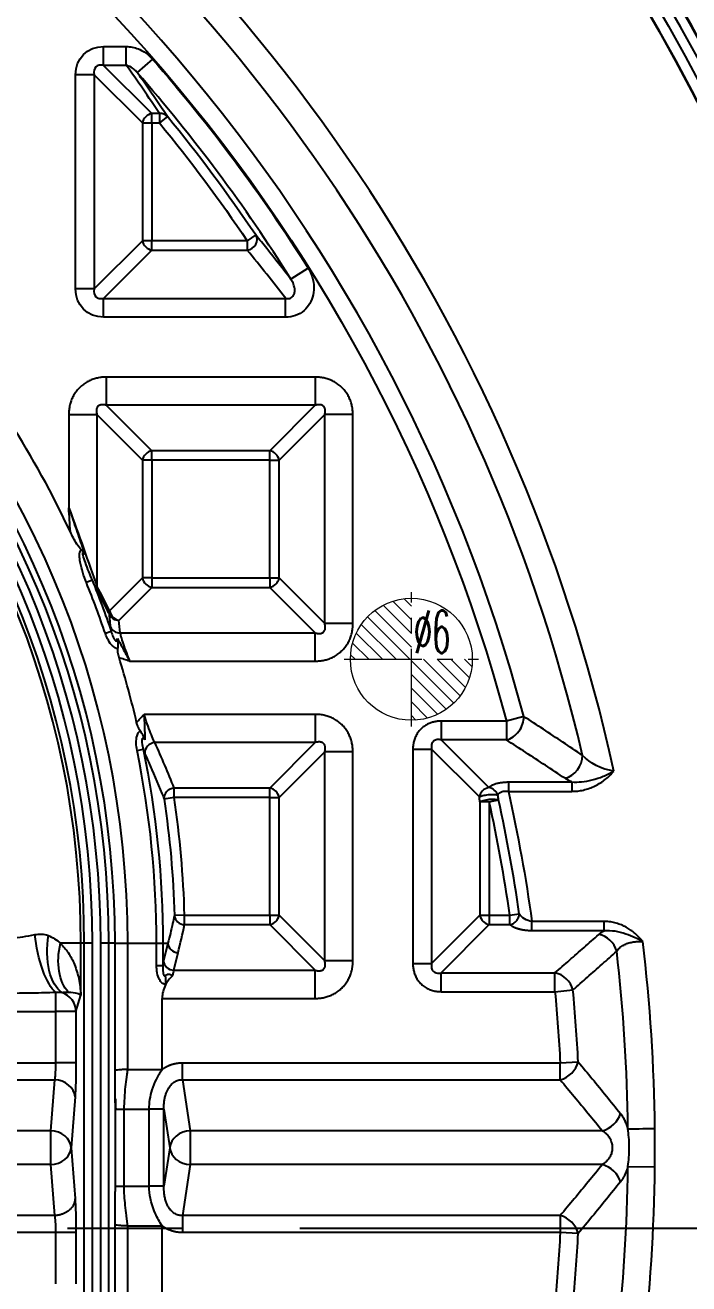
# Model space of a CAD drawing. Header units: millimetres. Extents: x 2595 to 3308, y 1499 to 1823.
# Drawn here: x 2810 to 2842.7, y 1660.5 to 1722.5 of the extents above; entities that cross this region are included whole.
import ezdxf
from ezdxf.lldxf.tags import DXFTag

# ---------------------------------------------------------------- set-up
doc = ezdxf.new("R2010")
doc.units = ezdxf.units.MM
doc.linetypes.add('CENTER', pattern=[2, 1.25, -0.25, 0.25, -0.25])
doc.layers.add('5', color=7, linetype='Continuous', true_color=0xffffff)
doc.layers.add('epin', color=13, linetype='Continuous', lineweight=9)
doc.styles.add('TXT05', font='txt.shx', dxfattribs={"width": 0.5, "bigfont": 'gbcbig.shx'})
tags = doc.linetypes.add('DASHED', pattern=[25.72, 12.86, -12.86]).pattern_tags.tags
tags[6:7] = [DXFTag(74, 4), DXFTag(75, 0), DXFTag(340, '0'), DXFTag(46, 0.0), DXFTag(50, 0.0), DXFTag(44, 0.0), DXFTag(45, 0.0)]
tags[4:5] = [DXFTag(74, 4), DXFTag(75, 0), DXFTag(340, '0'), DXFTag(46, 0.0), DXFTag(50, 0.0), DXFTag(44, 0.0), DXFTag(45, 0.0)]

# ---------------------------------------------------------------- blocks, each defined once
blk = doc.blocks.new('epin_ejp_6')
at = {"layer": 'epin'}
h = blk.add_hatch(dxfattribs=at)
h.set_pattern_fill('_ANSI31', color=123, scale=0.15, angle=90, style=0)
h.set_pattern_definition([(135, (-2656.51364, 153.2396), (-0.336759605, -0.336759605), [])])
h.paths.add_polyline_path([(0, 3, 0.414214), (-3, 0), (0, 0)])
h.paths.add_polyline_path([(3, 0), (0, 0), (0, -3, 0.414214)])
at = {"layer": 'epin', "color": 1, "linetype": 'CENTER', "ltscale": 3.048}
for p, q in [((0, -3.3), (0, 3.3)), ((-3.3, 0), (3.3, 0))]:
    blk.add_line(p, q, dxfattribs=at)
at = {"layer": 'epin'}
blk.add_circle((0, 0), 3, dxfattribs=at)
at = {"layer": 'epin', "color": 6, "style": 'TXT05', "width": 0.5}
blk.add_text('%%c6', height=2.1, dxfattribs=at).set_placement((0.12, 0.3))

msp = doc.modelspace()

# ---------------------------------------------------------------- linework, layer by layer
at = {"layer": '5', "color": 7, "linetype": 'Continuous'}
for p, q in [((2813.86, 1720.49), (2813.86, 1721.414)), ((2813.86, 1721.414), (2814.972, 1721.414)), ((2814.972, 1720.49), (2814.972, 1721.414)), ((2814.972, 1720.49), (2813.86, 1720.49)), ((2816.235, 1718.116), (2813.86, 1720.49)), ((2816.265, 1720.798), (2815.509, 1720.137)), ((2813.398, 1720.028), (2812.474, 1720.028)), ((2812.474, 1709.485), (2812.474, 1720.028)), ((2813.398, 1720.028), (2813.398, 1709.485)), ((2813.398, 1720.028), (2815.772, 1717.654)), ((2816.235, 1717.654), (2816.235, 1718.116)), ((2816.608, 1718.116), (2816.235, 1718.116)), ((2816.608, 1718.116), (2816.608, 1717.654)), ((2816.997, 1717.972), (2816.608, 1717.654)), ((2815.772, 1717.654), (2815.772, 1711.859)), ((2815.772, 1717.654), (2816.235, 1717.654)), ((2816.235, 1717.654), (2816.235, 1711.859)), ((2816.235, 1717.654), (2816.608, 1717.654)), ((2815.772, 1711.859), (2813.398, 1709.485)), ((2816.235, 1711.859), (2815.772, 1711.859)), ((2816.235, 1711.397), (2816.235, 1711.859)), ((2820.927, 1711.859), (2816.235, 1711.859)), ((2821.343, 1712.141), (2820.927, 1711.859)), ((2820.927, 1711.859), (2820.927, 1711.397)), ((2813.86, 1709.023), (2816.235, 1711.397)), ((2816.235, 1711.397), (2820.927, 1711.397)), ((2823.921, 1710.508), (2823.07, 1709.974)), ((2813.398, 1709.485), (2812.474, 1709.485)), ((2813.86, 1709.023), (2822.815, 1709.023)), ((2813.86, 1708.098), (2813.86, 1709.023)), ((2822.815, 1708.098), (2822.815, 1709.023)), ((2822.815, 1708.098), (2813.86, 1708.098)), ((2813.991, 1705.147), (2813.991, 1703.76)), ((2824.273, 1705.147), (2813.991, 1705.147)), ((2824.273, 1705.147), (2824.273, 1703.76)), ((2813.991, 1703.76), (2816.235, 1701.517)), ((2824.273, 1703.76), (2813.991, 1703.76)), ((2824.273, 1703.76), (2822.029, 1701.517)), ((2812.143, 1703.298), (2813.529, 1703.298)), ((2813.529, 1703.298), (2813.529, 1694.87)), ((2813.529, 1703.298), (2815.772, 1701.055)), ((2824.735, 1703.298), (2822.492, 1701.055)), ((2824.735, 1693.017), (2824.735, 1703.298)), ((2826.121, 1703.298), (2824.735, 1703.298)), ((2826.121, 1693.017), (2826.121, 1703.298)), ((2816.235, 1701.055), (2815.772, 1701.055)), ((2815.772, 1701.055), (2815.772, 1695.26)), ((2816.235, 1701.055), (2816.235, 1701.517)), ((2822.029, 1701.517), (2816.235, 1701.517)), ((2822.029, 1701.055), (2816.235, 1701.055)), ((2816.235, 1701.055), (2816.235, 1695.26)), ((2822.029, 1701.055), (2822.029, 1701.517)), ((2822.029, 1695.26), (2822.029, 1701.055)), ((2822.029, 1701.055), (2822.492, 1701.055)), ((2822.492, 1695.26), (2822.492, 1701.055)), ((2813.295, 1695.153), (2813.009, 1695.037)), ((2814.153, 1693.641), (2815.772, 1695.26)), ((2816.235, 1695.26), (2815.772, 1695.26)), ((2816.235, 1695.26), (2822.029, 1695.26)), ((2816.235, 1695.26), (2816.235, 1694.798)), ((2822.029, 1695.26), (2822.029, 1694.798)), ((2822.029, 1695.26), (2822.492, 1695.26)), ((2824.735, 1693.017), (2822.492, 1695.26)), ((2814.616, 1693.179), (2816.235, 1694.798)), ((2816.235, 1694.798), (2822.029, 1694.798)), ((2824.273, 1692.555), (2822.029, 1694.798)), ((2826.121, 1693.017), (2824.735, 1693.017)), ((2814.235, 1692.623), (2813.943, 1692.524)), ((2814.673, 1692.555), (2824.273, 1692.555)), ((2824.273, 1691.168), (2824.273, 1692.555)), ((2815.136, 1691.168), (2824.273, 1691.168)), ((2824.273, 1688.548), (2815.846, 1688.548)), ((2824.273, 1688.548), (2824.273, 1687.161)), ((2830.459, 1688.216), (2830.459, 1687.292)), ((2833.676, 1688.216), (2830.459, 1688.216)), ((2834.534, 1688.445), (2833.676, 1688.216)), ((2833.676, 1688.216), (2833.676, 1687.292)), ((2815.502, 1686.77), (2815.803, 1686.832)), ((2824.273, 1687.161), (2816.384, 1687.161)), ((2824.273, 1687.161), (2822.029, 1684.918)), ((2829.073, 1686.83), (2829.997, 1686.83)), ((2829.073, 1686.83), (2829.073, 1676.287)), ((2832.345, 1684.482), (2829.997, 1686.83)), ((2829.997, 1686.83), (2829.997, 1676.287)), ((2833.676, 1687.292), (2830.459, 1687.292)), ((2832.807, 1684.944), (2830.459, 1687.292)), ((2824.735, 1686.699), (2822.492, 1684.456)), ((2824.735, 1676.418), (2824.735, 1686.699)), ((2826.121, 1686.699), (2824.735, 1686.699)), ((2826.121, 1676.418), (2826.121, 1686.699)), ((2822.029, 1684.918), (2817.331, 1684.918)), ((2817.331, 1684.456), (2817.331, 1684.918)), ((2822.029, 1684.456), (2822.029, 1684.918)), ((2833.775, 1685.221), (2833.775, 1684.758)), ((2817.331, 1684.456), (2816.836, 1684.382)), ((2822.029, 1684.456), (2817.331, 1684.456)), ((2822.029, 1684.456), (2822.492, 1684.456)), ((2822.029, 1678.661), (2822.029, 1684.456)), ((2822.492, 1678.661), (2822.492, 1684.456)), ((2832.834, 1684.243), (2833.291, 1684.343)), ((2833.775, 1684.758), (2836.892, 1684.758)), ((2832.834, 1684.243), (2832.371, 1684.243)), ((2832.371, 1684.243), (2832.371, 1678.661)), ((2832.834, 1684.243), (2832.834, 1678.661)), ((2833.847, 1678.661), (2834.311, 1678.728)), ((2817.841, 1678.661), (2817.341, 1678.647)), ((2817.841, 1678.199), (2817.841, 1678.661)), ((2817.841, 1678.661), (2822.029, 1678.661)), ((2817.841, 1678.199), (2822.029, 1678.199)), ((2822.029, 1678.661), (2822.492, 1678.661)), ((2822.029, 1678.661), (2822.029, 1678.199)), ((2824.273, 1675.956), (2822.029, 1678.199)), ((2824.735, 1676.418), (2822.492, 1678.661)), ((2829.997, 1676.287), (2832.371, 1678.661)), ((2830.459, 1675.825), (2832.834, 1678.199)), ((2832.371, 1678.661), (2832.834, 1678.661)), ((2832.834, 1678.661), (2833.847, 1678.661)), ((2832.834, 1678.661), (2832.834, 1678.199)), ((2832.834, 1678.199), (2833.847, 1678.199)), ((2833.847, 1678.199), (2833.847, 1678.661)), ((2838.483, 1678.358), (2834.932, 1678.358)), ((2838.483, 1677.896), (2834.932, 1677.896)), ((2812.739, 1677.283), (2811.737, 1677.283)), ((2812.739, 1674.735), (2812.739, 1677.283)), ((2812.908, 1677.283), (2812.739, 1677.283)), ((2813.31, 1677.283), (2812.908, 1677.283)), ((2812.908, 1633.019), (2812.908, 1677.283)), ((2813.31, 1633.019), (2813.31, 1677.283)), ((2813.713, 1633.019), (2813.713, 1677.283)), ((2814.115, 1677.283), (2813.713, 1677.283)), ((2814.42, 1677.283), (2814.115, 1677.283)), ((2814.115, 1633.019), (2814.115, 1677.283)), ((2814.42, 1671.015), (2814.42, 1677.283)), ((2816.461, 1676.185), (2816.461, 1677.283)), ((2816.769, 1677.283), (2816.769, 1676.185)), ((2816.769, 1677.283), (2817.023, 1677.283)), ((2817.023, 1677.283), (2816.812, 1676.418)), ((2817.312, 1675.956), (2817.524, 1676.821)), ((2826.121, 1676.418), (2824.735, 1676.418)), ((2829.073, 1676.287), (2829.997, 1676.287)), ((2816.461, 1676.185), (2816.769, 1676.185)), ((2817.312, 1675.956), (2824.273, 1675.956)), ((2824.273, 1674.569), (2824.273, 1675.956)), ((2830.459, 1675.825), (2836.066, 1675.825)), ((2830.459, 1674.9), (2830.459, 1675.825)), ((2836.066, 1674.9), (2836.066, 1675.825)), ((2811.493, 1674.873), (2811.493, 1673.924)), ((2812.498, 1673.924), (2812.739, 1674.735)), ((2816.734, 1674.57), (2824.273, 1674.569)), ((2816.738, 1671.076), (2816.738, 1674.57)), ((2830.459, 1674.9), (2836.066, 1674.9)), ((2836.066, 1674.9), (2836.95, 1674.984)), ((2807.154, 1673.924), (2811.493, 1673.924)), ((2812.498, 1673.924), (2811.493, 1673.924)), ((2811.493, 1673.924), (2811.493, 1671.4)), ((2812.498, 1673.924), (2812.498, 1671.4)), ((2807.154, 1671.4), (2811.493, 1671.4)), ((2817.731, 1671.4), (2836.322, 1671.4)), ((2817.731, 1670.565), (2817.731, 1671.4)), ((2836.322, 1671.4), (2837.209, 1671.446)), ((2836.322, 1670.565), (2836.322, 1671.4)), ((2807.2, 1670.565), (2811.447, 1670.565)), ((2811.447, 1670.565), (2811.251, 1668.058)), ((2817.731, 1670.565), (2836.322, 1670.565)), ((2817.731, 1670.565), (2818.123, 1668.058)), ((2812.451, 1669.73), (2812.256, 1667.223)), ((2814.435, 1665.328), (2814.435, 1669.133)), ((2814.867, 1665.328), (2814.867, 1669.118)), ((2816.826, 1669.118), (2816.106, 1669.118)), ((2816.107, 1665.328), (2816.107, 1669.118)), ((2816.826, 1665.328), (2816.826, 1669.118)), ((2816.826, 1669.118), (2817.122, 1667.223)), ((2811.251, 1668.058), (2807.396, 1668.058)), ((2811.251, 1668.058), (2811.251, 1666.388)), ((2838.396, 1668.058), (2818.123, 1668.058)), ((2818.123, 1668.058), (2818.123, 1666.388)), ((2812.256, 1667.223), (2812.451, 1664.716)), ((2817.122, 1667.223), (2816.826, 1665.328)), ((2811.251, 1666.388), (2807.396, 1666.388)), ((2811.251, 1666.388), (2811.447, 1663.881)), ((2818.123, 1666.388), (2817.731, 1663.881)), ((2838.396, 1666.388), (2818.123, 1666.388)), ((2839.652, 1666.295), (2840.984, 1666.28)), ((2816.826, 1665.328), (2816.106, 1665.328)), ((2811.447, 1663.881), (2807.2, 1663.881)), ((2836.322, 1663.881), (2817.731, 1663.881)), ((2817.731, 1663.881), (2817.731, 1663.046)), ((2836.322, 1663.881), (2836.322, 1663.046)), ((2814.42, 1633.019), (2814.42, 1663.427)), ((2815.044, 1633.019), (2815.044, 1663.369)), ((2816.738, 1659.591), (2816.738, 1663.369)), ((2811.493, 1663.045), (2807.154, 1663.045)), ((2811.493, 1663.045), (2811.493, 1660.522)), ((2812.498, 1663.046), (2812.498, 1660.522)), ((2836.322, 1663.046), (2817.731, 1663.046)), ((2837.209, 1663), (2836.322, 1663.046))]:
    msp.add_line(p, q, dxfattribs=at)
at = {"layer": '5', "color": 1, "linetype": 'CENTER', "ltscale": 22.850574}
msp.add_line((2594.999, 1663.259), (2914.999, 1663.259), dxfattribs=at)
at = {"layer": '5', "color": 7, "linetype": 'Continuous'}
for centre, radius, start, end in [((2754.999, 1673.259), 100.6, 305.96599, 77.45703), ((2754.999, 1673.259), 100.123, 314.0269, 77.45703), ((2754.999, 1673.259), 99.119, 314.03149, 77.76073), ((2754.999, 1667.223), 82.318, 14.94026, 67.99226), ((2754.999, 1667.223), 85.99, 12.44405, 56.71631), ((2754.999, 1667.223), 84.657, 13.18178, 57.19161), ((2769.083, 1677.283), 45.96, 0, 90), ((2769.083, 1677.283), 45.336, 0, 90), ((2769.083, 1677.283), 45.032, 0, 90), ((2769.083, 1677.283), 44.63, 0, 90), ((2769.083, 1677.283), 44.226, 0, 90), ((2769.083, 1677.283), 43.824, 0, 90), ((2769.083, 1677.283), 43.656, 0, 90), ((2754.999, 1667.223), 80.382, 32.1306, 41.16873), ((2754.999, 1667.223), 80.119, 34.09967, 39.30282), ((2769.083, 1677.283), 47.654, 25.14605, 39.93431), ((2769.083, 1677.283), 47.378, 18.76495, 22.00801), ((2769.083, 1677.283), 47.654, 13.17206, 17.15874), ((2769.083, 1677.283), 47.378, 360, 11.5515), ((2769.083, 1677.283), 48.777, 1.61892, 8.45631), ((2754.999, 1667.223), 80.142, 8.25401, 12.33487), ((2754.999, 1667.223), 79.673, 8.25401, 12.33487), ((2754.999, 1667.223), 84.657, 0.62819, 6.55867), ((2754.999, 1667.223), 85.99, 0.62819, 6.77313), ((2754.999, 1667.223), 82.318, 2.94061, 5.41014), ((2754.999, 1667.223), 84.657, 353.44133, 359.3718), ((2754.999, 1667.223), 85.99, 353.22687, 359.37181), ((2754.999, 1667.223), 82.318, 354.58986, 357.05939)]:
    msp.add_arc(centre, radius, start, end, dxfattribs=at)
at = {"layer": '5', "color": 7, "linetype": 'DASHED'}
for radius, start in [(100.625, 313.7537), (100.626, 313.76319)]:
    msp.add_arc((2754.999, 1673.259), radius, start, 77.45703, dxfattribs=at)
at = {"layer": '5', "color": 7, "linetype": 'Continuous', "extrusion": (0, 0, -1)}
for centre, radius, start, end in [((-2754.999, 1673.259), 99.621, 102.23927, 225.978), ((-2754.999, 1673.259), 99.091, 102.25479, 225.95274), ((-2754.999, 1667.223), 81.429, 111.93989, 165.05974), ((-2754.999, 1667.223), 81.386, 138.83127, 147.8694), ((-2754.999, 1667.223), 79.617, 140.69718, 145.90033), ((-2769.083, 1677.283), 47.686, 157.99199, 161.23505), ((-2769.083, 1677.283), 47.686, 168.4485, 180), ((-2769.083, 1677.283), 48.277, 171.54369, 178.38108), ((-2754.999, 1667.223), 80.704, 167.45056, 172.06909), ((-2754.999, 1667.223), 81.429, 174.58986, 177.05939), ((-2754.999, 1667.223), 81.429, 182.94061, 185.41014)]:
    msp.add_arc(centre, radius, start, end, dxfattribs=at)
for centre, major_axis in [((2814.116, 1719.772), (1.249, -1.249)), ((2814.116, 1709.741), (1.249, 1.249))]:
    msp.add_ellipse(centre, major_axis=major_axis, ratio=0.854588, start_param=2.434441, end_param=3.848744, dxfattribs=at)
at = {"layer": '5', "color": 7, "linetype": 'Continuous'}
for centre, major_axis, ratio, start_param, end_param in [((2814.116, 1719.772), (0.641, -0.641), 0.555158, 2.434441, 3.848744), ((2754.999, 1676.781), (0, -74.576), 0.992534, 2.158285, 2.197042), ((2816.235, 1717.654), (-0.356, -0.356), 0.854588, 4.005238, 5.41954), ((2816.608, 1717.654), (0.42, 0.277), 0.889007, 0.114547, 1.03955), ((2816.235, 1711.859), (0.356, -0.356), 0.854588, 4.005238, 5.41954), ((2820.927, 1711.859), (0.388, 0.32), 0.873673, 4.088235, 6.175403), ((2754.999, 1656.229), (0, -86.346), 0.992534, 2.228648, 2.263881), ((2814.116, 1709.741), (0.641, 0.641), 0.555158, 2.434441, 3.848744), ((2816.235, 1701.055), (0.356, 0.356), 0.854588, 0.863645, 2.277948), ((2822.029, 1701.055), (0.356, -0.356), 0.854588, 0.863645, 2.277948), ((2813.991, 1694.87), (0.444, 0.236), 0.737394, 2.517371, 2.986217), ((2778.311, 1677.283), (39.614, 0), 0.969622, 0.439925, 0.475584), ((2816.235, 1695.26), (-0.356, 0.356), 0.854588, 0.863645, 2.277948), ((2822.029, 1695.26), (-0.356, -0.356), 0.854588, 0.863645, 2.277948), ((2814.616, 1693.641), (0.453, 0.22), 0.712807, 2.54372, 2.991998), ((2814.616, 1693.641), (-0.356, 0.356), 0.854588, 0.863645, 2.277948), ((2814.616, 1693.641), (0.501, 0.05), 0.918067, 3.408426, 4.62143), ((2769.083, 1688.367), (0, -47.204), 0.969622, 1.659619, 1.672904), ((2814.673, 1693.017), (0.501, 0.043), 0.91824, 3.408702, 4.633263), ((2833.676, 1688.216), (-0.546, -0.845), 0.784027, 0.689311, 2.283914), ((2816.384, 1686.699), (0.459, 0.206), 0.904703, 1.185352, 2.893715), ((2769.083, 1664.598), (0, -53.748), 0.969623, 1.958499, 2.004021), ((2836.561, 1686.326), (-0.557, -0.838), 0.789854, 0.699339, 2.269773), ((2817.331, 1684.456), (0.468, 0.185), 0.907749, 1.225738, 2.889774), ((2822.029, 1684.456), (0.356, -0.356), 0.854588, 0.863645, 2.277948), ((2832.807, 1684.482), (-0.356, -0.356), 0.854588, 4.005238, 5.41954), ((2832.807, 1684.482), (-0.378, 0.332), 0.868213, 4.145594, 5.363139), ((2817.841, 1678.661), (0.492, -0.106), 0.915437, 3.404329, 4.907994), ((2769.083, 1689.424), (0, -51.523), 0.969622, 1.323683, 1.351175), ((2822.029, 1678.661), (-0.356, -0.356), 0.854588, 0.863645, 2.277948), ((2832.834, 1678.661), (-0.356, 0.356), 0.854588, 0.863645, 2.277948), ((2838.22, 1676.791), (-0.666, 0.754), 0.838988, 4.182327, 5.471411), ((2817.524, 1677.283), (0.489, -0.12), 0.914519, 3.402945, 4.932463), ((2816.895, 1674.569), (0, -2.012), 0.105104, 3.547427, 3.780236), ((2817.312, 1676.418), (0.489, -0.12), 0.914519, 3.402945, 4.932463), ((2816.21, 1675.238), (0.296, 0.962), 0.671835, 4.916168, 5.40321), ((2818.328, 1674.569), (1.59, 0), 0.948965, 2.313438, 2.682272), ((2817.396, 1674.569), (0, -1.509), 0.140139, 3.547427, 3.884235), ((2836.066, 1674.9), (-0.661, 0.759), 0.836807, 4.171955, 5.477837), ((2818.328, 1674.569), (1.59, 0), 0.948965, 2.682272, 3.141044), ((2811.493, 1673.924), (-0.964, 0.287), 0.983499, 3.435072, 4.681323), ((2836.322, 1671.4), (0.769, 0.649), 0.751048, 4.147537, 5.492189), ((2838.396, 1668.893), (0.781, 0.634), 0.756201, 4.161954, 5.483017), ((2811.251, 1667.223), (1.003, -0.078), 0.829265, 0.093786, 1.635391), ((2818.123, 1667.223), (0.994, 0.155), 0.826909, 1.442154, 2.954623), ((2811.251, 1667.223), (1.003, 0.078), 0.829265, 4.647794, 6.189399), ((2818.123, 1667.223), (0.994, -0.155), 0.826909, 3.328563, 4.841031), ((2838.396, 1665.553), (0.781, -0.634), 0.756202, 0.800171, 2.121234), ((2836.322, 1663.046), (0.769, -0.649), 0.751048, 0.790996, 2.135648)]:
    msp.add_ellipse(centre, major_axis=major_axis, ratio=ratio, start_param=start_param, end_param=end_param, dxfattribs=at)
for points, degree, knots in [([(2814.972, 1721.414), (2815.071, 1721.414), (2815.171, 1721.404), (2815.475, 1721.345), (2815.677, 1721.262), (2816.007, 1721.054), (2816.147, 1720.934), (2816.265, 1720.798)], 3, [0, 0, 0, 0, 0.200832, 0.200832, 0.632757, 0.632757, 1, 1, 1, 1]), ([(2815.509, 1720.137), (2815.455, 1720.202), (2815.395, 1720.263), (2815.256, 1720.373), (2815.176, 1720.423), (2815.051, 1720.471), (2815.012, 1720.483), (2814.972, 1720.49)], 3, [0, 0, 0, 0, 0.395263, 0.395263, 0.822752, 0.822752, 1, 1, 1, 1]), ([(2816.997, 1717.972), (2816.911, 1718.101), (2816.826, 1718.229), (2816.395, 1718.872), (2816.041, 1719.385), (2815.622, 1719.977), (2815.566, 1720.057), (2815.509, 1720.137)], 3, [0, 0, 0, 0, 0.177883, 0.177883, 0.889443, 0.889443, 1, 1, 1, 1]), ([(2823.07, 1709.974), (2822.685, 1710.473), (2822.292, 1710.971), (2821.71, 1711.693), (2821.528, 1711.917), (2821.343, 1712.141)], 3, [0, 0, 0, 0, 0.689151, 0.689151, 1, 1, 1, 1]), ([(2823.921, 1710.508), (2823.98, 1710.414), (2824.031, 1710.314), (2824.142, 1710.042), (2824.187, 1709.861), (2824.216, 1709.518), (2824.206, 1709.351), (2824.138, 1709.045), (2824.083, 1708.9), (2823.931, 1708.64), (2823.833, 1708.521), (2823.596, 1708.319), (2823.453, 1708.236), (2823.147, 1708.126), (2822.98, 1708.098), (2822.815, 1708.098)], 3, [0, 0, 0, 0, 0.102462, 0.102462, 0.270413, 0.270413, 0.420831, 0.420831, 0.560357, 0.560357, 0.698889, 0.698889, 0.84792, 0.84792, 1, 1, 1, 1]), ([(2822.815, 1709.023), (2822.857, 1709.015), (2822.901, 1709.011), (2822.963, 1709.016), (2822.981, 1709.019), (2823.031, 1709.03), (2823.065, 1709.043), (2823.112, 1709.071), (2823.128, 1709.083), (2823.169, 1709.12), (2823.191, 1709.148), (2823.216, 1709.192), (2823.224, 1709.208), (2823.252, 1709.278), (2823.261, 1709.336), (2823.265, 1709.463), (2823.256, 1709.533), (2823.22, 1709.682), (2823.189, 1709.761), (2823.127, 1709.883), (2823.1, 1709.93), (2823.07, 1709.974)], 3, [0, 0, 0, 0, 0.098544, 0.098544, 0.137897, 0.137897, 0.212412, 0.212412, 0.25485, 0.25485, 0.329062, 0.329062, 0.366548, 0.366548, 0.498359, 0.498359, 0.663518, 0.663518, 0.868519, 0.868519, 1, 1, 1, 1]), ([(2812.221, 1697.532), (2812.195, 1697.922), (2812.17, 1698.312), (2812.144, 1698.706), (2812.143, 1698.71), (2812.143, 1698.713)], 3, [0, 0, 0, 0, 0.990521, 0.990521, 1, 1, 1, 1]), ([(2812.145, 1698.713), (2812.147, 1698.71), (2812.148, 1698.706), (2812.152, 1698.695), (2812.154, 1698.687), (2812.192, 1698.581), (2812.226, 1698.482), (2812.377, 1698.049), (2812.491, 1697.716), (2812.712, 1697.064), (2812.82, 1696.745), (2812.926, 1696.429)], 3, [0, 0, 0, 0, 0.004966, 0.004966, 0.014662, 0.014662, 0.144383, 0.144383, 0.580584, 0.580584, 1, 1, 1, 1]), ([(2812.145, 1698.713), (2812.393, 1698.049), (2812.635, 1697.382), (2813.097, 1696.073), (2813.327, 1695.377), (2813.529, 1694.87)], 3, [0, 0, 0, 0, 0.5, 0.5, 1, 1, 1, 1]), ([(2812.764, 1696.65), (2812.681, 1696.73), (2812.609, 1696.83), (2812.422, 1697.122), (2812.318, 1697.327), (2812.221, 1697.532)], 3, [0, 0, 0, 0, 0.350499, 0.350499, 1, 1, 1, 1]), ([(2813.009, 1695.037), (2812.878, 1695.361), (2812.769, 1695.7), (2812.687, 1696.144), (2812.672, 1696.253), (2812.67, 1696.402), (2812.672, 1696.446), (2812.68, 1696.498), (2812.682, 1696.507), (2812.691, 1696.548), (2812.702, 1696.578), (2812.73, 1696.622), (2812.746, 1696.638), (2812.764, 1696.65)], 3, [0, 0, 0, 0, 0.598614, 0.598614, 0.787799, 0.787799, 0.868238, 0.868238, 0.886741, 0.886741, 0.949712, 0.949712, 1, 1, 1, 1]), ([(2812.926, 1696.429), (2812.925, 1696.431), (2812.924, 1696.432), (2812.879, 1696.512), (2812.828, 1696.588), (2812.764, 1696.65)], 3, [0, 0, 0, 0, 0.022259, 0.022259, 1, 1, 1, 1]), ([(2812.926, 1696.429), (2812.911, 1696.445), (2812.896, 1696.461), (2812.873, 1696.481), (2812.865, 1696.487), (2812.852, 1696.494), (2812.849, 1696.496), (2812.841, 1696.498), (2812.838, 1696.498), (2812.832, 1696.497), (2812.83, 1696.496), (2812.827, 1696.493), (2812.825, 1696.492), (2812.822, 1696.486), (2812.821, 1696.483), (2812.819, 1696.472), (2812.819, 1696.465), (2812.82, 1696.432), (2812.825, 1696.405), (2812.858, 1696.255), (2812.902, 1696.134), (2813.052, 1695.718), (2813.171, 1695.427), (2813.295, 1695.153)], 3, [0, 0, 0, 0, 0.044091, 0.044091, 0.066186, 0.066186, 0.075507, 0.075507, 0.085016, 0.085016, 0.090429, 0.090429, 0.095847, 0.095847, 0.10332, 0.10332, 0.117254, 0.117254, 0.166369, 0.166369, 0.404154, 0.404154, 1, 1, 1, 1]), ([(2814.145, 1693.472), (2814.042, 1693.682), (2813.939, 1693.89), (2813.732, 1694.294), (2813.629, 1694.492), (2813.525, 1694.687)], 3, [0, 0, 0, 0, 0.504824, 0.504824, 1, 1, 1, 1]), ([(2814.201, 1692.853), (2814.19, 1692.985), (2814.178, 1693.116), (2814.159, 1693.322), (2814.152, 1693.397), (2814.145, 1693.472)], 3, [0, 0, 0, 0, 0.636749, 0.636749, 1, 1, 1, 1]), ([(2814.563, 1691.77), (2814.533, 1691.775), (2814.503, 1691.785), (2814.469, 1691.799), (2814.466, 1691.801), (2814.406, 1691.828), (2814.351, 1691.867), (2814.221, 1691.99), (2814.15, 1692.088), (2814.031, 1692.296), (2813.982, 1692.409), (2813.943, 1692.524)], 3, [0, 0, 0, 0, 0.107869, 0.107869, 0.122058, 0.122058, 0.327706, 0.327706, 0.665581, 0.665581, 1, 1, 1, 1]), ([(2814.235, 1692.623), (2814.257, 1692.542), (2814.285, 1692.458), (2814.339, 1692.333), (2814.36, 1692.291), (2814.397, 1692.229), (2814.41, 1692.209), (2814.432, 1692.185), (2814.438, 1692.179), (2814.449, 1692.171), (2814.454, 1692.168), (2814.463, 1692.164), (2814.468, 1692.163), (2814.477, 1692.163), (2814.481, 1692.164), (2814.492, 1692.17), (2814.497, 1692.176), (2814.52, 1692.209), (2814.527, 1692.245), (2814.534, 1692.279)], 3, [0, 0, 0, 0, 0.360802, 0.360802, 0.540643, 0.540643, 0.631129, 0.631129, 0.662131, 0.662131, 0.684678, 0.684678, 0.707363, 0.707363, 0.735046, 0.735046, 0.785355, 0.785355, 1, 1, 1, 1]), ([(2814.673, 1692.555), (2814.681, 1692.49), (2814.702, 1692.399), (2814.763, 1692.182), (2814.805, 1692.053), (2814.904, 1691.772), (2814.962, 1691.614), (2815.06, 1691.36), (2815.098, 1691.264), (2815.136, 1691.168)], 3, [0, 0, 0, 0, 0.27164, 0.27164, 0.545301, 0.545301, 0.830905, 0.830905, 1, 1, 1, 1]), ([(2814.534, 1692.279), (2814.61, 1692.152), (2814.686, 1692.015), (2814.867, 1691.68), (2814.975, 1691.473), (2815.1, 1691.237), (2815.116, 1691.206), (2815.134, 1691.173), (2815.135, 1691.171), (2815.136, 1691.168)], 3, [0, 0, 0, 0, 0.397161, 0.397161, 0.917418, 0.917418, 0.99364, 0.99364, 1, 1, 1, 1]), ([(2814.563, 1691.77), (2814.574, 1691.871), (2814.576, 1691.968), (2814.563, 1692.135), (2814.55, 1692.209), (2814.535, 1692.276), (2814.535, 1692.278), (2814.534, 1692.279)], 3, [0, 0, 0, 0, 0.524004, 0.524004, 0.990545, 0.990545, 1, 1, 1, 1]), ([(2814.617, 1691.342), (2814.591, 1691.426), (2814.571, 1691.513), (2814.558, 1691.657), (2814.557, 1691.715), (2814.563, 1691.77)], 3, [0, 0, 0, 0, 0.598306, 0.598306, 1, 1, 1, 1]), ([(2815.136, 1691.168), (2815.134, 1691.169), (2815.131, 1691.17), (2815.043, 1691.197), (2814.957, 1691.224), (2814.786, 1691.281), (2814.701, 1691.31), (2814.617, 1691.342)], 3, [0, 0, 0, 0, 0.014173, 0.014173, 0.507334, 0.507334, 1, 1, 1, 1]), ([(2815.484, 1688.142), (2815.54, 1688.212), (2815.598, 1688.279), (2815.718, 1688.412), (2815.779, 1688.477), (2815.843, 1688.544), (2815.845, 1688.546), (2815.846, 1688.548)], 3, [0, 0, 0, 0, 0.492385, 0.492385, 0.985723, 0.985723, 1, 1, 1, 1]), ([(2815.655, 1687.743), (2815.606, 1687.808), (2815.567, 1687.887), (2815.515, 1688.024), (2815.498, 1688.083), (2815.484, 1688.142)], 3, [0, 0, 0, 0, 0.590764, 0.590764, 1, 1, 1, 1]), ([(2815.846, 1688.548), (2815.847, 1688.545), (2815.847, 1688.542), (2815.852, 1688.404), (2815.858, 1688.267), (2815.869, 1688.007), (2815.874, 1687.881), (2815.882, 1687.6), (2815.884, 1687.446), (2815.883, 1687.3)], 3, [0, 0, 0, 0, 0.006371, 0.006371, 0.312461, 0.312461, 0.607216, 0.607216, 1, 1, 1, 1]), ([(2816.384, 1687.161), (2816.343, 1687.23), (2816.296, 1687.326), (2816.196, 1687.559), (2816.141, 1687.699), (2816.029, 1688.002), (2815.971, 1688.171), (2815.891, 1688.41), (2815.869, 1688.479), (2815.846, 1688.548)], 3, [0, 0, 0, 0, 0.291758, 0.291758, 0.584691, 0.584691, 0.882588, 0.882588, 1, 1, 1, 1]), ([(2815.502, 1686.77), (2815.477, 1686.892), (2815.462, 1687.016), (2815.459, 1687.261), (2815.471, 1687.384), (2815.524, 1687.56), (2815.554, 1687.623), (2815.61, 1687.7), (2815.632, 1687.723), (2815.655, 1687.743)], 3, [0, 0, 0, 0, 0.338413, 0.338413, 0.680643, 0.680643, 0.892332, 0.892332, 1, 1, 1, 1]), ([(2815.883, 1687.3), (2815.882, 1687.301), (2815.882, 1687.302), (2815.864, 1687.358), (2815.843, 1687.415), (2815.776, 1687.561), (2815.722, 1687.653), (2815.655, 1687.743)], 3, [0, 0, 0, 0, 0.009456, 0.009456, 0.402166, 0.402166, 1, 1, 1, 1]), ([(2815.883, 1687.3), (2815.865, 1687.319), (2815.847, 1687.338), (2815.816, 1687.359), (2815.805, 1687.366), (2815.789, 1687.368), (2815.785, 1687.368), (2815.776, 1687.365), (2815.772, 1687.363), (2815.764, 1687.355), (2815.761, 1687.351), (2815.755, 1687.339), (2815.753, 1687.332), (2815.747, 1687.312), (2815.745, 1687.298), (2815.74, 1687.241), (2815.742, 1687.199), (2815.754, 1687.043), (2815.776, 1686.933), (2815.803, 1686.832)], 3, [0, 0, 0, 0, 0.154951, 0.154951, 0.233041, 0.233041, 0.260031, 0.260031, 0.287534, 0.287534, 0.311618, 0.311618, 0.340228, 0.340228, 0.391412, 0.391412, 0.550378, 0.550378, 1, 1, 1, 1]), ([(2830.459, 1687.292), (2830.398, 1687.301), (2830.28, 1687.319), (2830.082, 1687.255), (2829.964, 1687.048), (2829.986, 1686.908), (2829.997, 1686.83)], 3, [0, 0, 0, 0, 0.24104, 0.460956, 0.700051, 1, 1, 1, 1]), ([(2815.893, 1686.601), (2815.952, 1686.472), (2816.009, 1686.343), (2816.295, 1685.697), (2816.514, 1685.179), (2816.761, 1684.568), (2816.799, 1684.475), (2816.836, 1684.382)], 3, [0, 0, 0, 0, 0.174936, 0.174936, 0.874712, 0.874712, 1, 1, 1, 1]), ([(2836.892, 1685.221), (2837.053, 1685.217), (2837.392, 1685.209), (2837.909, 1685.315), (2838.443, 1685.49), (2838.791, 1685.664), (2838.969, 1685.752)], 3, [0, 0, 0, 0, 0.223622, 0.469811, 0.7282, 1, 1, 1, 1]), ([(2836.892, 1684.758), (2836.989, 1684.761), (2837.183, 1684.768), (2837.574, 1684.838), (2838.046, 1685.015), (2838.562, 1685.326), (2838.835, 1685.613), (2838.969, 1685.752)], 3, [0, 0, 0, 0, 0.122705, 0.245255, 0.500858, 0.756261, 1, 1, 1, 1]), ([(2832.345, 1684.482), (2832.367, 1684.494), (2832.411, 1684.519), (2832.553, 1684.564), (2832.785, 1684.606), (2833.081, 1684.619), (2833.196, 1684.594), (2833.253, 1684.581)], 3, [0, 0, 0, 0, 0.125948, 0.2519, 0.501264, 0.750633, 1, 1, 1, 1]), ([(2832.371, 1684.243), (2832.43, 1684.286), (2832.608, 1684.347), (2833.048, 1684.395), (2833.23, 1684.373), (2833.291, 1684.343)], 3, [0, 0, 0, 0, 0.5, 0.5, 1, 1, 1, 1]), ([(2833.253, 1684.581), (2833.258, 1684.591), (2833.271, 1684.617), (2833.3, 1684.654), (2833.342, 1684.692), (2833.398, 1684.726), (2833.472, 1684.753), (2833.567, 1684.771), (2833.671, 1684.772), (2833.743, 1684.764), (2833.775, 1684.758)], 3, [0, 0, 0, 0, 0.073555, 0.183256, 0.294548, 0.413884, 0.547846, 0.699548, 0.866614, 1, 1, 1, 1]), ([(2833.847, 1678.199), (2833.877, 1678.205), (2833.937, 1678.219), (2834.052, 1678.273), (2834.18, 1678.377), (2834.266, 1678.518), (2834.304, 1678.638), (2834.309, 1678.698), (2834.311, 1678.728)], 3, [0, 0, 0, 0, 0.125291, 0.250582, 0.499994, 0.749408, 0.874704, 1, 1, 1, 1]), ([(2817.341, 1678.647), (2817.313, 1678.516), (2817.284, 1678.385), (2817.18, 1677.931), (2817.104, 1677.607), (2817.023, 1677.283)], 3, [0, 0, 0, 0, 0.287466, 0.287466, 1, 1, 1, 1]), ([(2834.932, 1677.896), (2834.771, 1677.896), (2834.615, 1677.915), (2834.452, 1677.935), (2834.31, 1677.974), (2834.16, 1678.014), (2834.043, 1678.07), (2833.923, 1678.128), (2833.847, 1678.199)], 2, [0, 0, 0, 0.25, 0.25, 0.5, 0.5, 0.75, 0.75, 1, 1, 1]), ([(2808.169, 1677.732), (2808.364, 1677.686), (2808.736, 1677.599), (2809.322, 1677.552), (2809.908, 1677.592), (2810.28, 1677.67), (2810.475, 1677.71)], 3, [0, 0, 0, 0, 0.262277, 0.50082, 0.738503, 1, 1, 1, 1]), ([(2810.475, 1677.71), (2810.583, 1677.727), (2810.815, 1677.762), (2811.026, 1677.699), (2811.138, 1677.665)], 3, [0, 0, 0, 0, 0.466451, 1, 1, 1, 1]), ([(2811.493, 1674.873), (2811.284, 1675.055), (2811.053, 1675.437), (2810.678, 1676.481), (2810.541, 1677.126), (2810.475, 1677.71)], 3, [0, 0, 0, 0, 0.5, 0.5, 1, 1, 1, 1]), ([(2811.805, 1674.863), (2811.539, 1675.046), (2811.303, 1675.422), (2811.057, 1676.452), (2811.052, 1677.088), (2811.138, 1677.665)], 3, [0, 0, 0, 0, 0.5, 0.5, 1, 1, 1, 1]), ([(2811.138, 1677.665), (2811.245, 1677.616), (2811.468, 1677.513), (2811.645, 1677.362), (2811.737, 1677.283)], 3, [0, 0, 0, 0, 0.479734, 1, 1, 1, 1]), ([(2840.389, 1677.364), (2840.261, 1677.43), (2839.988, 1677.57), (2839.537, 1677.749), (2839.03, 1677.896), (2838.665, 1677.896), (2838.483, 1677.896)], 3, [0, 0, 0, 0, 0.211799, 0.453387, 0.72632, 1, 1, 1, 1]), ([(2811.737, 1677.283), (2811.871, 1677.133), (2812.154, 1676.815), (2812.445, 1676.216), (2812.668, 1675.513), (2812.715, 1675.004), (2812.739, 1674.735)], 3, [0, 0, 0, 0, 0.207594, 0.441983, 0.705339, 1, 1, 1, 1]), ([(2839.103, 1676.892), (2839.125, 1676.926), (2839.194, 1677.014), (2839.338, 1677.138), (2839.539, 1677.247), (2839.75, 1677.318), (2839.958, 1677.357), (2840.156, 1677.373), (2840.299, 1677.371), (2840.374, 1677.365), (2840.389, 1677.364)], 3, [0, 0, 0, 0, 0.106332, 0.292182, 0.458746, 0.608381, 0.743208, 0.864569, 0.973833, 1, 1, 1, 1]), ([(2829.997, 1676.287), (2829.988, 1676.225), (2829.97, 1676.105), (2830.038, 1675.905), (2830.245, 1675.793), (2830.382, 1675.813), (2830.459, 1675.825)], 3, [0, 0, 0, 0, 0.242732, 0.470469, 0.702934, 1, 1, 1, 1]), ([(2816.903, 1675.238), (2816.894, 1675.241), (2816.886, 1675.243), (2816.825, 1675.266), (2816.774, 1675.296), (2816.683, 1675.379), (2816.643, 1675.433), (2816.556, 1675.589), (2816.519, 1675.705), (2816.472, 1675.94), (2816.461, 1676.063), (2816.461, 1676.185)], 3, [0, 0, 0, 0, 0.028434, 0.028434, 0.213019, 0.213019, 0.3972, 0.3972, 0.70062, 0.70062, 1, 1, 1, 1]), ([(2816.769, 1676.185), (2816.764, 1676.101), (2816.764, 1676.014), (2816.776, 1675.879), (2816.782, 1675.833), (2816.798, 1675.763), (2816.805, 1675.739), (2816.819, 1675.711), (2816.822, 1675.704), (2816.83, 1675.693), (2816.834, 1675.689), (2816.842, 1675.682), (2816.846, 1675.68), (2816.855, 1675.677), (2816.859, 1675.677), (2816.872, 1675.679), (2816.88, 1675.683), (2816.89, 1675.691), (2816.893, 1675.694), (2816.896, 1675.698)], 3, [0, 0, 0, 0, 0.438112, 0.438112, 0.656546, 0.656546, 0.766539, 0.766539, 0.803732, 0.803732, 0.831811, 0.831811, 0.860006, 0.860006, 0.896333, 0.896333, 0.964831, 0.964831, 1, 1, 1, 1]), ([(2816.896, 1675.698), (2816.92, 1675.721), (2816.947, 1675.74), (2816.994, 1675.757), (2817.008, 1675.76), (2817.038, 1675.764), (2817.055, 1675.765), (2817.086, 1675.762), (2817.099, 1675.759), (2817.126, 1675.752), (2817.139, 1675.747), (2817.169, 1675.734), (2817.186, 1675.725), (2817.217, 1675.706), (2817.232, 1675.696), (2817.248, 1675.684), (2817.25, 1675.682), (2817.253, 1675.681)], 3, [0, 0, 0, 0, 0.338537, 0.338537, 0.459033, 0.459033, 0.581294, 0.581294, 0.662435, 0.662435, 0.743686, 0.743686, 0.86002, 0.86002, 0.981523, 0.981523, 1, 1, 1, 1]), ([(2807.154, 1674.873), (2807.523, 1674.862), (2808.245, 1674.841), (2809.323, 1674.831), (2810.401, 1674.841), (2811.123, 1674.862), (2811.493, 1674.873)], 3, [0, 0, 0, 0, 0.255627, 0.499964, 0.743782, 1, 1, 1, 1]), ([(2811.493, 1671.4), (2811.493, 1671.326), (2811.491, 1671.144), (2811.48, 1670.871), (2811.462, 1670.675), (2811.45, 1670.587), (2811.447, 1670.565)], 3, [0, 0, 0, 0, 0.226835, 0.554026, 0.882551, 1, 1, 1, 1]), ([(2812.498, 1671.4), (2812.498, 1671.151), (2812.495, 1670.913), (2812.492, 1670.671), (2812.48, 1670.237), (2812.462, 1669.869), (2812.451, 1669.73)], 2, [0, 0, 0, 0.25, 0.25, 0.5, 0.75, 1, 1, 1]), ([(2816.738, 1671.076), (2816.949, 1671.228), (2817.188, 1671.31), (2817.451, 1671.4), (2817.731, 1671.4)], 2, [0, 0, 0, 0.5, 0.5, 1, 1, 1]), ([(2815.046, 1671.076), (2815.001, 1671.076), (2814.911, 1671.074), (2814.753, 1671.06), (2814.592, 1671.046), (2814.461, 1671.031), (2814.433, 1671.02), (2814.42, 1671.015)], 3, [0, 0, 0, 0, 0.124862, 0.25026, 0.500191, 0.749722, 1, 1, 1, 1]), ([(2814.866, 1669.118), (2814.883, 1669.484), (2814.908, 1670.013), (2814.985, 1670.572), (2815.015, 1670.8), (2815.031, 1670.926), (2815.04, 1671.018), (2815.046, 1671.076)], 3, [0, 0, 0, 0, 0.558756, 0.806362, 0.860072, 0.910278, 1, 1, 1, 1]), ([(2815.046, 1671.077), (2815.277, 1671.077), (2815.508, 1671.077), (2816.073, 1671.077), (2816.405, 1671.077), (2816.738, 1671.077)], 3, [0, 0, 0, 0, 0.410271, 0.410271, 1, 1, 1, 1]), ([(2816.101, 1669.118), (2816.096, 1669.437), (2816.154, 1669.76), (2816.305, 1670.242), (2816.373, 1670.416), (2816.538, 1670.753), (2816.638, 1670.915), (2816.738, 1671.076)], 3, [0, 0, 0, 0, 0.462091, 0.462091, 0.728345, 0.728345, 1, 1, 1, 1]), ([(2839.652, 1666.295), (2839.672, 1666.444), (2839.713, 1666.755), (2839.724, 1667.243), (2839.711, 1667.717), (2839.67, 1668.013), (2839.652, 1668.151)], 3, [0, 0, 0, 0, 0.246734, 0.512324, 0.771968, 1, 1, 1, 1]), ([(2840.984, 1666.28), (2840.983, 1666.442), (2840.98, 1666.763), (2840.972, 1667.24), (2840.981, 1667.707), (2840.983, 1668.014), (2840.984, 1668.166)], 3, [0, 0, 0, 0, 0.257747, 0.511158, 0.758993, 1, 1, 1, 1]), ([(2815.045, 1663.369), (2815.036, 1663.456), (2815.017, 1663.628), (2814.973, 1663.966), (2814.922, 1664.376), (2814.875, 1664.856), (2814.868, 1665.172), (2814.865, 1665.328)], 3, [0, 0, 0, 0, 0.132239, 0.263903, 0.519919, 0.761985, 1, 1, 1, 1]), ([(2816.737, 1663.369), (2816.616, 1663.564), (2816.498, 1663.763), (2816.405, 1663.973), (2816.236, 1664.351), (2816.123, 1664.764), (2816.099, 1665.227), (2816.098, 1665.278), (2816.098, 1665.328)], 3, [0, 0, 0, 0, 0.328808, 0.328808, 0.328808, 0.928431, 0.928431, 1, 1, 1, 1]), ([(2811.447, 1663.881), (2811.45, 1663.858), (2811.463, 1663.768), (2811.48, 1663.569), (2811.491, 1663.298), (2811.493, 1663.118), (2811.493, 1663.045)], 3, [0, 0, 0, 0, 0.123847, 0.452499, 0.779676, 1, 1, 1, 1]), ([(2815.045, 1663.369), (2814.958, 1663.372), (2814.782, 1663.378), (2814.593, 1663.396), (2814.461, 1663.411), (2814.433, 1663.422), (2814.42, 1663.427)], 3, [0, 0, 0, 0, 0.249527, 0.500045, 0.750024, 1, 1, 1, 1]), ([(2817.731, 1663.046), (2817.482, 1663.046), (2817.246, 1663.117), (2816.975, 1663.2), (2816.738, 1663.369)], 2, [0, 0, 0, 0.5, 0.5, 1, 1, 1])]:
    msp.add_open_spline(points, degree=degree, knots=knots, dxfattribs=at)
for points, degree in [([(2813.991, 1705.147), (2813.917, 1705.147), (2813.771, 1705.139), (2813.558, 1705.105), (2813.35, 1705.047), (2813.148, 1704.966), (2812.954, 1704.858), (2812.77, 1704.722), (2812.604, 1704.562), (2812.463, 1704.384), (2812.349, 1704.192), (2812.258, 1703.987), (2812.193, 1703.77), (2812.152, 1703.543), (2812.143, 1703.381), (2812.143, 1703.298)], 3), ([(2826.121, 1703.298), (2826.121, 1703.372), (2826.114, 1703.519), (2826.079, 1703.732), (2826.022, 1703.94), (2825.94, 1704.141), (2825.832, 1704.336), (2825.697, 1704.52), (2825.537, 1704.685), (2825.358, 1704.826), (2825.166, 1704.941), (2824.962, 1705.031), (2824.745, 1705.097), (2824.517, 1705.137), (2824.356, 1705.147), (2824.273, 1705.147)], 3), ([(2813.991, 1703.76), (2813.965, 1703.768), (2813.915, 1703.78), (2813.843, 1703.789), (2813.776, 1703.79), (2813.714, 1703.782), (2813.656, 1703.764), (2813.605, 1703.735), (2813.563, 1703.695), (2813.532, 1703.647), (2813.511, 1703.591), (2813.5, 1703.528), (2813.499, 1703.459), (2813.508, 1703.383), (2813.521, 1703.327), (2813.529, 1703.298)], 3), ([(2824.735, 1703.298), (2824.742, 1703.324), (2824.754, 1703.375), (2824.764, 1703.446), (2824.765, 1703.513), (2824.757, 1703.576), (2824.738, 1703.633), (2824.709, 1703.684), (2824.67, 1703.726), (2824.621, 1703.757), (2824.566, 1703.778), (2824.503, 1703.789), (2824.433, 1703.79), (2824.358, 1703.782), (2824.302, 1703.769), (2824.273, 1703.76)], 3), ([(2812.143, 1703.298), (2812.144, 1701.77), (2812.144, 1700.242), (2812.145, 1698.713)], 3), ([(2813.525, 1694.687), (2813.456, 1694.817), (2813.376, 1694.982), (2813.295, 1695.153)], 3), ([(2824.273, 1692.555), (2824.299, 1692.547), (2824.349, 1692.535), (2824.421, 1692.525), (2824.488, 1692.525), (2824.55, 1692.533), (2824.608, 1692.551), (2824.659, 1692.58), (2824.701, 1692.62), (2824.732, 1692.668), (2824.753, 1692.724), (2824.764, 1692.786), (2824.765, 1692.856), (2824.756, 1692.932), (2824.743, 1692.988), (2824.735, 1693.017)], 3), ([(2824.273, 1691.168), (2824.347, 1691.168), (2824.493, 1691.176), (2824.706, 1691.21), (2824.914, 1691.267), (2825.116, 1691.349), (2825.31, 1691.457), (2825.494, 1691.593), (2825.66, 1691.753), (2825.801, 1691.931), (2825.915, 1692.123), (2826.006, 1692.328), (2826.071, 1692.544), (2826.112, 1692.772), (2826.121, 1692.934), (2826.121, 1693.017)], 3), ([(2814.235, 1692.623), (2814.217, 1692.714), (2814.206, 1692.793), (2814.201, 1692.853)], 3), ([(2826.121, 1686.699), (2826.121, 1686.773), (2826.114, 1686.92), (2826.079, 1687.133), (2826.022, 1687.341), (2825.94, 1687.542), (2825.832, 1687.737), (2825.697, 1687.921), (2825.537, 1688.086), (2825.358, 1688.227), (2825.166, 1688.342), (2824.962, 1688.432), (2824.745, 1688.498), (2824.517, 1688.538), (2824.356, 1688.548), (2824.273, 1688.548)], 3), ([(2830.459, 1688.216), (2830.402, 1688.216), (2830.287, 1688.21), (2830.123, 1688.183), (2829.959, 1688.136), (2829.793, 1688.065), (2829.625, 1687.964), (2829.461, 1687.826), (2829.317, 1687.654), (2829.206, 1687.463), (2829.13, 1687.265), (2829.084, 1687.055), (2829.073, 1686.906), (2829.073, 1686.83)], 3), ([(2837.426, 1686.528), (2837.103, 1686.745), (2836.458, 1687.177), (2835.495, 1687.816), (2834.854, 1688.236), (2834.534, 1688.445)], 3), ([(2815.803, 1686.832), (2815.836, 1686.74), (2815.866, 1686.662), (2815.893, 1686.601)], 3), ([(2824.735, 1686.699), (2824.742, 1686.725), (2824.754, 1686.776), (2824.764, 1686.847), (2824.765, 1686.914), (2824.757, 1686.977), (2824.738, 1687.034), (2824.709, 1687.085), (2824.67, 1687.127), (2824.621, 1687.158), (2824.566, 1687.179), (2824.503, 1687.19), (2824.433, 1687.191), (2824.358, 1687.183), (2824.302, 1687.17), (2824.273, 1687.161)], 3), ([(2836.561, 1685.401), (2836.239, 1685.616), (2835.595, 1686.041), (2834.634, 1686.671), (2833.995, 1687.086), (2833.676, 1687.292)], 3), ([(2838.969, 1685.752), (2838.355, 1685.836), (2837.765, 1686.156), (2837.426, 1686.528)], 3), ([(2832.807, 1684.944), (2832.822, 1684.961), (2832.856, 1684.993), (2832.918, 1685.037), (2832.995, 1685.079), (2833.092, 1685.119), (2833.217, 1685.158), (2833.375, 1685.191), (2833.562, 1685.215), (2833.702, 1685.221), (2833.775, 1685.221)], 3), ([(2833.775, 1685.221), (2834.814, 1685.221), (2835.853, 1685.221), (2836.892, 1685.221)], 3), ([(2836.892, 1685.221), (2836.707, 1685.305), (2836.561, 1685.401)], 2), ([(2836.892, 1685.221), (2836.892, 1685.148), (2836.892, 1684.943), (2836.892, 1684.758)], 3), ([(2832.371, 1684.243), (2832.358, 1684.359), (2832.345, 1684.482)], 2), ([(2833.291, 1684.343), (2833.279, 1684.422), (2833.266, 1684.502), (2833.253, 1684.581)], 3), ([(2834.932, 1678.358), (2834.668, 1678.388), (2834.422, 1678.548), (2834.311, 1678.728)], 3), ([(2834.932, 1677.896), (2834.932, 1677.975), (2834.932, 1678.149), (2834.932, 1678.358)], 3), ([(2838.483, 1677.896), (2838.483, 1677.973), (2838.483, 1678.163), (2838.483, 1678.358)], 3), ([(2840.389, 1677.364), (2840.358, 1677.402), (2840.291, 1677.48), (2840.177, 1677.602), (2840.045, 1677.728), (2839.894, 1677.856), (2839.719, 1677.982), (2839.516, 1678.103), (2839.281, 1678.211), (2839.016, 1678.297), (2838.735, 1678.349), (2838.566, 1678.358), (2838.483, 1678.358)], 3), ([(2836.066, 1675.825), (2836.304, 1676.032), (2836.78, 1676.448), (2837.498, 1677.078), (2837.979, 1677.502), (2838.22, 1677.715)], 3), ([(2838.22, 1677.715), (2838.258, 1677.749), (2838.341, 1677.813), (2838.434, 1677.87), (2838.483, 1677.896)], 3), ([(2812.121, 1674.877), (2811.675, 1675.348), (2811.494, 1676.338), (2811.737, 1677.283)], 3), ([(2814.42, 1677.283), (2814.446, 1677.283), (2814.675, 1677.283), (2815.044, 1677.283)], 3), ([(2815.046, 1671.076), (2815.045, 1673.145), (2815.045, 1675.214), (2815.044, 1677.283)], 3), ([(2815.044, 1677.283), (2815.516, 1677.283), (2815.989, 1677.283), (2816.461, 1677.283)], 3), ([(2816.461, 1677.283), (2816.633, 1677.283), (2816.745, 1677.283), (2816.769, 1677.283)], 3), ([(2836.95, 1674.984), (2837.188, 1675.193), (2837.664, 1675.613), (2838.381, 1676.249), (2838.862, 1676.677), (2839.103, 1676.892)], 3), ([(2824.273, 1675.956), (2824.299, 1675.948), (2824.349, 1675.936), (2824.421, 1675.926), (2824.488, 1675.926), (2824.55, 1675.934), (2824.608, 1675.952), (2824.659, 1675.981), (2824.701, 1676.021), (2824.732, 1676.069), (2824.753, 1676.125), (2824.764, 1676.187), (2824.765, 1676.257), (2824.756, 1676.333), (2824.743, 1676.389), (2824.735, 1676.418)], 3), ([(2824.273, 1674.569), (2824.347, 1674.569), (2824.493, 1674.577), (2824.706, 1674.611), (2824.914, 1674.668), (2825.116, 1674.75), (2825.31, 1674.858), (2825.494, 1674.994), (2825.66, 1675.154), (2825.801, 1675.332), (2825.915, 1675.524), (2826.006, 1675.729), (2826.071, 1675.945), (2826.112, 1676.173), (2826.121, 1676.335), (2826.121, 1676.418)], 3), ([(2829.073, 1676.287), (2829.073, 1676.226), (2829.08, 1676.103), (2829.113, 1675.918), (2829.174, 1675.729), (2829.269, 1675.536), (2829.407, 1675.348), (2829.581, 1675.184), (2829.776, 1675.058), (2829.987, 1674.969), (2830.214, 1674.914), (2830.376, 1674.9), (2830.459, 1674.9)], 3), ([(2811.493, 1674.873), (2811.602, 1674.887), (2811.709, 1674.883), (2811.805, 1674.863)], 3), ([(2811.805, 1674.863), (2811.922, 1674.875), (2812.027, 1674.878), (2812.121, 1674.877)], 3), ([(2812.121, 1674.877), (2812.48, 1674.87), (2812.669, 1674.799), (2812.739, 1674.735)], 3), ([(2837.209, 1671.446), (2837.44, 1671.169), (2837.903, 1670.611), (2838.595, 1669.766), (2839.055, 1669.197), (2839.285, 1668.911)], 3), ([(2814.435, 1669.133), (2814.435, 1669.169), (2814.435, 1669.287), (2814.434, 1669.458), (2814.432, 1669.661), (2814.43, 1669.877), (2814.427, 1670.107), (2814.425, 1670.342), (2814.422, 1670.578), (2814.421, 1670.808), (2814.42, 1670.948), (2814.42, 1671.015)], 3), ([(2812.451, 1669.73), (2812.436, 1670.16), (2811.963, 1670.553), (2811.447, 1670.565)], 3), ([(2816.826, 1669.118), (2816.823, 1669.198), (2816.825, 1669.353), (2816.848, 1669.56), (2816.886, 1669.744), (2816.936, 1669.906), (2816.996, 1670.047), (2817.062, 1670.166), (2817.132, 1670.265), (2817.204, 1670.347), (2817.278, 1670.414), (2817.356, 1670.469), (2817.438, 1670.513), (2817.527, 1670.545), (2817.623, 1670.564), (2817.694, 1670.567), (2817.731, 1670.565)], 3), ([(2836.322, 1670.565), (2836.553, 1670.291), (2837.015, 1669.74), (2837.707, 1668.904), (2838.167, 1668.341), (2838.396, 1668.058)], 3), ([(2814.438, 1669.63), (2814.452, 1669.125)], 1), ([(2814.866, 1669.118), (2815.278, 1669.118), (2815.691, 1669.118), (2816.104, 1669.118)], 3), ([(2839.285, 1668.911), (2839.328, 1668.857), (2839.408, 1668.741), (2839.508, 1668.551), (2839.59, 1668.353), (2839.633, 1668.219), (2839.652, 1668.151)], 3), ([(2838.396, 1668.058), (2838.446, 1668.028), (2838.536, 1667.961), (2838.646, 1667.853), (2838.732, 1667.74), (2838.796, 1667.625), (2838.841, 1667.513), (2838.87, 1667.407), (2838.884, 1667.308), (2838.888, 1667.215), (2838.882, 1667.123), (2838.867, 1667.031), (2838.842, 1666.938), (2838.806, 1666.844), (2838.757, 1666.749), (2838.694, 1666.654), (2838.614, 1666.56), (2838.517, 1666.47), (2838.439, 1666.414), (2838.396, 1666.388)], 3), ([(2839.652, 1668.151), (2839.907, 1668.154), (2840.44, 1668.16), (2840.984, 1668.166)], 3), ([(2838.396, 1666.388), (2838.167, 1666.105), (2837.707, 1665.542), (2837.015, 1664.706), (2836.553, 1664.155), (2836.322, 1663.881)], 3), ([(2839.652, 1666.295), (2839.637, 1666.242), (2839.604, 1666.135), (2839.543, 1665.976), (2839.471, 1665.821), (2839.386, 1665.672), (2839.32, 1665.579), (2839.285, 1665.535)], 3), ([(2814.42, 1663.427), (2814.42, 1663.539), (2814.421, 1663.753), (2814.424, 1664.039), (2814.427, 1664.292), (2814.429, 1664.514), (2814.431, 1664.71), (2814.433, 1664.884), (2814.434, 1665.04), (2814.435, 1665.18), (2814.435, 1665.279), (2814.435, 1665.328)], 3), ([(2814.435, 1665.328), (2814.457, 1665.328), (2814.61, 1665.328), (2814.867, 1665.328)], 3), ([(2814.867, 1665.328), (2816.107, 1665.328)], 1), ([(2817.731, 1663.881), (2817.702, 1663.879), (2817.645, 1663.88), (2817.561, 1663.893), (2817.476, 1663.918), (2817.39, 1663.957), (2817.302, 1664.013), (2817.213, 1664.089), (2817.125, 1664.187), (2817.043, 1664.31), (2816.968, 1664.458), (2816.905, 1664.632), (2816.856, 1664.835), (2816.826, 1665.065), (2816.823, 1665.238), (2816.826, 1665.328)], 3), ([(2839.285, 1665.535), (2839.055, 1665.249), (2838.595, 1664.68), (2837.903, 1663.835), (2837.44, 1663.277), (2837.209, 1663)], 3), ([(2812.451, 1664.716), (2812.462, 1664.576), (2812.48, 1664.208), (2812.492, 1663.773), (2812.498, 1663.294), (2812.498, 1663.046)], 2), ([(2815.045, 1663.369), (2815.609, 1663.369), (2816.173, 1663.369), (2816.737, 1663.369)], 3), ([(2812.498, 1663.046), (2812.471, 1663.046), (2812.003, 1663.046), (2811.493, 1663.046)], 3)]:
    msp.add_open_spline(points, degree=degree, dxfattribs=at)
for points, weights in [([(2812.498, 1671.4), (2812.468, 1671.4), (2812.058, 1671.4), (2811.493, 1671.4)], [1.15389706426, 0.945198023177, 0.948760778438, 1.16458533004]), ([(2814.435, 1669.126), (2814.457, 1669.123), (2814.606, 1669.12), (2814.866, 1669.118)], [1.013839403, 0.989412476502, 0.997321197258, 1.03756556527]), ([(2812.451, 1664.716), (2812.435, 1664.237), (2812.022, 1663.894), (2811.447, 1663.881)], [1.16458991608, 0.945138117496, 0.945136694651, 1.16458564754])]:
    msp.add_rational_spline(points, weights, degree=3, dxfattribs=at)

# ---------------------------------------------------------------- block references
at = {"layer": 'epin'}
msp.add_blockref('epin_ejp_6', (2828.999, 1691.259), dxfattribs=at)

doc.saveas('drawing.dxf')
